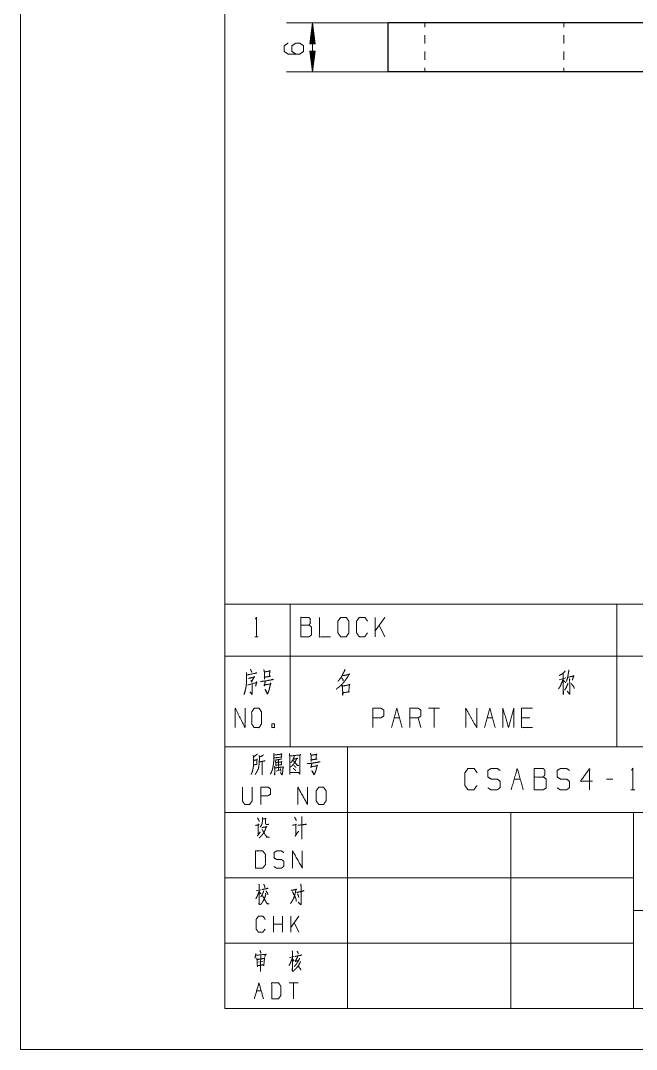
# Model space of a CAD drawing. Header units: millimetres. Extents: x 0 to 210, y 0 to 675.
# Drawn here: x 0 to 75.4, y 0 to 125.9 of the extents above; entities that cross this region are included whole.
import ezdxf

# ---------------------------------------------------------------- set-up
doc = ezdxf.new("R2010")
doc.units = ezdxf.units.MM
doc.layers.add('1', color=7, linetype='Continuous', true_color=0xffffff)

msp = doc.modelspace()

# ---------------------------------------------------------------- linework, layer by layer
at = {"layer": '1', "color": 132, "linetype": 'Continuous', "lineweight": 18}
for p, q in [((0, 297), (0, 0)), ((25, 292), (25, 5)), ((25, 37), (25, 5)), ((25, 37), (205, 37)), ((40, 37), (40, 5)), ((25, 29), (205, 29)), ((60, 29), (60, 5)), ((75, 29), (75, 5)), ((25, 21), (75, 21)), ((75, 17), (184, 17)), ((25, 13), (75, 13)), ((25, 5), (205, 5)), ((25, 5), (205, 5)), ((0, 0), (210, 0))]:
    msp.add_line(p, q, dxfattribs=at)
at = {"layer": '1', "color": 13, "linetype": 'Continuous', "lineweight": 18}
for p, q in [((44.98706, 125.5694), (32.55924, 125.5694)), ((35.73425, 125.5694), (35.39985, 123.0294)), ((35.60724, 123.0294), (35.60724, 124.60474)), ((35.65804, 123.0294), (35.65804, 124.99061)), ((35.70884, 123.0294), (35.70884, 125.37646)), ((36.06864, 123.0294), (35.73425, 125.5694)), ((35.73425, 125.5694), (35.73425, 119.5694)), ((35.75964, 123.0294), (35.75964, 125.37646)), ((35.81044, 123.0294), (35.81044, 124.99061)), ((35.86124, 123.0294), (35.86124, 124.60474)), ((35.45484, 123.0294), (35.45484, 123.44714)), ((35.50564, 123.0294), (35.50564, 123.83302)), ((35.55644, 123.0294), (35.55644, 124.21887)), ((35.91204, 123.0294), (35.91204, 124.21887)), ((35.96284, 123.0294), (35.96284, 123.83302)), ((36.01364, 123.0294), (36.01364, 123.44714)), ((35.39985, 123.0294), (36.06864, 123.0294)), ((35.39985, 122.1094), (35.73425, 119.5694)), ((36.06864, 122.1094), (35.39985, 122.1094)), ((35.40404, 123.0294), (35.40404, 123.06128)), ((35.40404, 123.0294), (35.40404, 123.06128)), ((35.40404, 122.1094), (35.40404, 122.07751)), ((35.40404, 122.1094), (35.40404, 122.07751)), ((35.45484, 122.1094), (35.45484, 121.69166)), ((35.50564, 122.1094), (35.50564, 121.30579)), ((35.55644, 122.1094), (35.55644, 120.91992)), ((35.60724, 122.1094), (35.60724, 120.53407)), ((35.65804, 122.1094), (35.65804, 120.14819)), ((35.70884, 122.1094), (35.70884, 119.76234)), ((35.73425, 119.5694), (36.06864, 122.1094)), ((35.75964, 122.1094), (35.75964, 119.76234)), ((35.81044, 122.1094), (35.81044, 120.14819)), ((35.86124, 122.1094), (35.86124, 120.53407)), ((35.91204, 122.1094), (35.91204, 120.91992)), ((35.96284, 122.1094), (35.96284, 121.30579)), ((36.01364, 122.1094), (36.01364, 121.69166)), ((36.06444, 123.0294), (36.06444, 123.06128)), ((36.06444, 123.0294), (36.06444, 123.06128)), ((36.06444, 122.1094), (36.06444, 122.07751)), ((36.06444, 122.1094), (36.06444, 122.07751)), ((44.98706, 119.5694), (32.55924, 119.5694))]:
    msp.add_line(p, q, dxfattribs=at)
at = {"layer": '1', "color": 30, "linetype": 'Continuous', "lineweight": 25}
for p, q in [((106.12972, 125.5694), (44.98706, 125.5694)), ((44.98706, 119.5694), (44.98706, 125.5694)), ((106.12972, 119.5694), (44.98706, 119.5694))]:
    msp.add_line(p, q, dxfattribs=at)
at = {"layer": '1', "color": 43, "linetype": 'Continuous', "lineweight": 18}
for p, q in [((49.48706, 125.5694), (49.48706, 125.0694)), ((66.48707, 125.0694), (66.48707, 125.5694)), ((49.48706, 124.0694), (49.48706, 123.0694)), ((66.48707, 123.0694), (66.48707, 124.0694)), ((49.48706, 122.0694), (49.48706, 121.0694)), ((66.48707, 121.0694), (66.48707, 122.0694)), ((49.48706, 120.0694), (49.48706, 119.5694)), ((66.48707, 119.5694), (66.48707, 120.0694))]:
    msp.add_line(p, q, dxfattribs=at)
at = {"layer": '1', "color": 95, "linetype": 'Continuous', "lineweight": 18}
for p, q in [((25, 54.4625), (33, 54.4625)), ((25, 54.4625), (25, 48.1125)), ((33, 54.4625), (33, 48.1125)), ((33, 54.4625), (73, 54.4625)), ((73, 54.4625), (73, 48.1125)), ((73, 54.4625), (103, 54.4625)), ((44.57156, 52.85), (43.40502, 51.2)), ((43.40502, 50.475), (43.40502, 52.85)), ((44.57156, 50.475), (43.89992, 51.9)), ((28.66892, 50.475), (29.09312, 50.475)), ((25, 48.1125), (33, 48.1125)), ((25, 48.1125), (25, 37)), ((33, 48.1125), (33, 37)), ((33, 48.1125), (73, 48.1125)), ((73, 48.1125), (73, 37)), ((73, 48.1125), (103, 48.1125)), ((65.91271, 45.225), (66.72576, 45.45)), ((51.27877, 41.7375), (49.93547, 41.7375)), ((50.60712, 41.7375), (50.60712, 39.3625)), ((45.71835, 40.5625), (46.39, 40.5625)), ((49.0023, 39.3625), (48.66647, 40.5625)), ((57.10072, 40.5625), (57.77237, 40.5625)), ((62.32533, 40.5625), (61.31785, 40.5625)), ((25, 37), (33, 37)), ((33, 37), (73, 37)), ((73, 37), (103, 37)), ((31.58434, 35.43551), (31.56873, 34.13279)), ((31.28774, 34.04447), (31.83411, 34.19903)), ((60.42119, 33.07665), (61.16269, 33.07665)), ((72.47748, 33.07665), (71.73598, 33.07665)), ((74.70126, 31.75185), (75.16959, 31.75185)), ((29.40892, 19.5379), (28.85279, 19.393)), ((29.21866, 19.2895), (29.42355, 19.0204)), ((30.95968, 14.33185), (30.95968, 16.29835)), ((32.07193, 15.32545), (30.95968, 15.32545)), ((32.07193, 14.33185), (32.07193, 16.29835)), ((34.0471, 16.29835), (33.0812, 14.93215)), ((33.0812, 14.33185), (33.0812, 16.29835)), ((34.0471, 14.33185), (33.49097, 15.51175)), ((33.48764, 11.35217), (32.91688, 11.22797)), ((29.11288, 10.66907), (29.63974, 10.75187)), ((33.28276, 11.06237), (33.47301, 10.81397)), ((33.9706, 8.15402), (32.85835, 8.15402)), ((33.41447, 8.15402), (33.41447, 6.18752)), ((28.89336, 7.18112), (29.44949, 7.18112))]:
    msp.add_line(p, q, dxfattribs=at)
for points, knots in [([(33.69174, 121.76666), (33.21674, 122.08481), (33.21674, 122.77413), (33.69174, 123.10997), (34.16674, 123.10997), (34.64174, 122.77413), (34.64174, 122.08481), (34.16674, 121.76666), (32.74174, 121.76666), (32.26674, 122.08481), (32.26674, 122.77413), (32.74174, 123.10997)], [0, 0, 0.076963216, 0.169760414, 0.248073404, 0.312018264, 0.390331254, 0.483128452, 0.560091668, 0.751926596, 0.828889812, 0.92168701, 1, 1]), ([(28.73962, 52.65), (28.88102, 52.85), (28.88102, 50.475)], [0, 0, 0.09348903, 1, 1]), ([(34.29911, 51.9), (34.29911, 52.85), (35.30659, 52.85), (35.46566, 52.625), (35.46566, 52.15), (35.30659, 51.9), (34.29911, 51.9), (34.29911, 50.475), (35.28891, 50.475), (35.62474, 50.7), (35.62474, 51.675), (35.30659, 51.9)], [0, 0, 0.115916854, 0.238846628, 0.27246907, 0.330427497, 0.366583758, 0.489513532, 0.663388813, 0.784162124, 0.833485537, 0.952452967, 1, 1]), ([(36.57559, 52.85), (36.57559, 50.475), (37.91889, 50.475)], [0, 0, 0.638732403, 1, 1]), ([(39.18789, 50.475), (39.85954, 50.475), (40.19536, 50.95), (40.19536, 52.375), (39.85954, 52.85), (39.18789, 52.85), (38.83439, 52.375), (38.83439, 50.95), (39.18789, 50.475)], [0, 0, 0.102683655, 0.191619515, 0.409477427, 0.498413287, 0.601096942, 0.691619515, 0.909477427, 1, 1]), ([(42.45416, 50.95), (42.11834, 50.475), (41.46436, 50.475), (41.12854, 50.95), (41.12854, 52.375), (41.46436, 52.85), (42.13601, 52.85), (42.47184, 52.375)], [0, 0, 0.114568782, 0.243366509, 0.357935291, 0.638583791, 0.753152572, 0.885431512, 1, 1]), ([(27.6417, 46.1), (27.67308, 45.8), (27.67308, 45.4), (27.65739, 45.05), (27.62601, 44.575), (27.57894, 44.225), (27.45343, 43.725), (27.39068, 43.525), (27.34361, 43.4)], [0, 0, 0.11009239, 0.256085237, 0.383956545, 0.557700078, 0.686592994, 0.874745359, 0.95125003, 1, 1]), ([(27.68877, 45.8), (28.89682, 46.05), (28.83407, 46.075), (28.69286, 46)], [0, 0, 0.844337231, 0.890571616, 1, 1]), ([(27.90841, 45.375), (28.63011, 45.575), (28.63011, 45.625), (28.28495, 45.025), (28.33202, 44.925), (28.17513, 45.15)], [0, 0, 0.399217856, 0.425869994, 0.794862369, 0.853778899, 1, 1]), ([(28.12806, 46.5), (28.23788, 46.3), (28.28495, 46.2), (28.30064, 46.1)], [0, 0, 0.518666206, 0.76990302, 1, 1]), ([(29.77578, 46.475), (29.83854, 46.175), (29.83854, 45.3), (29.83854, 45.525), (30.59161, 45.65), (30.4661, 45.65), (30.49748, 46.275), (30.51316, 46.375), (30.54454, 46.3), (30.43472, 46.275), (29.83854, 46.175)], [0, 0, 0.080215641, 0.30922334, 0.368110763, 0.567904511, 0.60075447, 0.764537416, 0.791029606, 0.812307005, 0.841785513, 1, 1]), ([(39.44341, 45.75), (39.49644, 45.725), (40.29181, 45.9), (40.23879, 45.95), (40.09739, 45.7), (39.93831, 45.425), (39.77923, 45.2), (39.60249, 44.975), (39.40806, 44.75), (39.19596, 44.525), (38.96619, 44.325), (38.78943, 44.2), (38.64803, 44.075)], [0, 0, 0.01709622, 0.254605922, 0.275861276, 0.359624861, 0.452277091, 0.532638932, 0.616082478, 0.70280527, 0.792984009, 0.881823756, 0.944959255, 1, 1]), ([(39.69086, 46.525), (39.67319, 46.35), (39.46109, 45.95), (39.33736, 45.7), (39.19596, 45.475), (39.01921, 45.225), (38.84246, 45.05)], [0, 0, 0.10177618, 0.363750557, 0.525153753, 0.678919051, 0.856077667, 1, 1]), ([(39.24899, 45.475), (39.28433, 45.45), (39.47876, 45.225), (39.49644, 45.1), (39.42574, 45.275)], [0, 0, 0.066037137, 0.519584677, 0.712132962, 1, 1]), ([(66.40761, 45.325), (66.30156, 45), (66.17784, 44.725), (66.07179, 44.45), (65.96574, 44.3), (65.84201, 44.1)], [0, 0, 0.25191957, 0.474133246, 0.691328473, 0.826699956, 1, 1]), ([(66.65506, 46.325), (66.61971, 46.225), (66.38994, 46.025), (66.14249, 45.85), (65.93039, 45.75)], [0, 0, 0.111854051, 0.433097381, 0.752711902, 1, 1]), ([(66.40761, 45.95), (66.42529, 43.975), (66.44296, 43.425), (66.40761, 43.525), (66.42529, 43.75)], [0, 0, 0.691282117, 0.883883535, 0.921007249, 1, 1]), ([(67.11461, 46.425), (67.09694, 46.3), (67.00856, 45.775), (66.93786, 45.425), (66.81414, 45)], [0, 0, 0.086566905, 0.451630595, 0.696476902, 1, 1]), ([(67.14996, 45.35), (67.23834, 45.225), (67.20299, 45.25), (67.22066, 43.925), (67.22066, 43.6), (67.20299, 43.425), (66.92019, 43.825), (67.20299, 43.475)], [0, 0, 0.051679412, 0.066295407, 0.513632016, 0.623345799, 0.682724197, 0.848097189, 1, 1]), ([(66.97321, 45.525), (67.76859, 45.7), (67.69789, 45.725), (67.53881, 45.175)], [0, 0, 0.55706923, 0.60836661, 1, 1]), ([(27.76721, 44.575), (28.91251, 44.9), (28.89682, 44.975), (28.77131, 44.45)], [0, 0, 0.658858564, 0.701265305, 1, 1]), ([(28.3477, 44.725), (28.36339, 43.8), (28.36339, 43.525), (28.3477, 43.4), (28.0653, 43.75), (28.33202, 43.45)], [0, 0, 0.424909582, 0.551213705, 0.609075975, 0.815630758, 1, 1]), ([(29.35218, 45.025), (29.55613, 45.025), (29.96405, 45.075), (30.96815, 45.25), (30.85832, 45.275), (30.70143, 45.225)], [0, 0, 0.106703556, 0.321705287, 0.854929413, 0.91385442, 1, 1]), ([(29.94836, 45.075), (29.83854, 44.475), (29.80716, 44.575), (30.63868, 44.725), (30.59161, 44.825), (30.59161, 44.725), (30.49748, 44.3), (30.43472, 44.025), (30.35627, 43.8), (30.29352, 43.625), (30.24645, 43.5), (30.21507, 43.475), (29.93267, 44.05), (30.23076, 43.525)], [0, 0, 0.140876068, 0.165081808, 0.360226683, 0.385752465, 0.408847912, 0.509384044, 0.574529035, 0.629562928, 0.672499916, 0.703348256, 0.712614274, 0.860566337, 1, 1]), ([(39.33736, 44.575), (39.37271, 44.5), (39.40806, 43.875), (39.42574, 43.8), (39.42574, 43.35), (39.40806, 43.55), (39.40806, 43.625), (40.27413, 43.75), (40.16809, 43.75), (40.25646, 44.675), (40.29181, 44.625), (40.23879, 44.6), (39.39039, 44.45)], [0, 0, 0.01882887, 0.160989425, 0.178488783, 0.280680592, 0.326275952, 0.343308703, 0.542026589, 0.566109377, 0.777127113, 0.791032345, 0.804345391, 1, 1]), ([(66.42529, 45.15), (66.65506, 44.95), (66.70809, 44.85)], [0, 0, 0.729093353, 1, 1]), ([(66.99088, 44.825), (66.97321, 44.7), (66.77879, 44.25), (66.58436, 43.95)], [0, 0, 0.129620998, 0.632939043, 1, 1]), ([(67.39741, 44.75), (67.71556, 44.35), (67.76859, 44.15)], [0, 0, 0.711824794, 1, 1]), ([(26.27955, 39.3625), (26.27955, 41.7375), (27.47192, 39.3625), (27.47192, 41.7375)], [0, 0, 0.320620478, 0.679379522, 1, 1]), ([(28.6019, 39.3625), (29.19808, 39.3625), (29.49617, 39.8375), (29.49617, 41.2625), (29.19808, 41.7375), (28.6019, 41.7375), (28.28812, 41.2625), (28.28812, 39.8375), (28.6019, 39.3625)], [0, 0, 0.094594596, 0.183573357, 0.409673533, 0.498651948, 0.593246543, 0.683573013, 0.909673189, 1, 1]), ([(43.10605, 39.3625), (43.10605, 41.7375), (44.11353, 41.7375), (44.44935, 41.5125), (44.44935, 40.7875), (44.09585, 40.5625), (43.10605, 40.5625)], [0, 0, 0.401145633, 0.571312231, 0.639588239, 0.762043181, 0.832819363, 1, 1]), ([(47.659, 39.3625), (47.659, 41.7375), (48.66647, 41.7375), (49.0023, 41.5125), (49.0023, 40.7875), (48.66647, 40.5625), (47.659, 40.5625)], [0, 0, 0.400951557, 0.571034954, 0.63927793, 0.761673627, 0.829916603, 1, 1]), ([(54.48842, 39.3625), (54.48842, 41.7375), (55.83173, 39.3625), (55.83173, 41.7375)], [0, 0, 0.317574127, 0.682425873, 1, 1]), ([(59.04137, 39.3625), (59.04137, 41.7375), (59.71302, 39.3625), (60.38467, 41.7375), (60.38467, 39.3625)], [0, 0, 0.24519194, 0.5, 0.75480806, 1, 1]), ([(62.66115, 39.3625), (61.31785, 39.3625), (61.31785, 41.7375), (62.66115, 41.7375)], [0, 0, 0.265390205, 0.734609795, 1, 1]), ([(30.76736, 39.3625), (31.06545, 39.3625), (31.06545, 39.8375), (30.76736, 39.8375), (30.76736, 39.3625)], [0, 0, 0.192790896, 0.5, 0.692790896, 1, 1]), ([(28.99356, 36.11999), (28.93112, 36.07583), (28.50964, 35.78879), (28.47841, 35.96543), (28.52524, 35.78879), (28.52524, 35.21471), (28.50964, 34.86143), (28.49402, 34.61855), (28.4628, 34.37567), (28.41597, 34.15487), (28.35353, 33.93407), (28.27548, 33.77951), (28.21303, 33.64703)], [0, 0, 0.024362373, 0.186800759, 0.243940662, 0.302152292, 0.485022154, 0.597666419, 0.675194504, 0.753198673, 0.825097881, 0.898190958, 0.953346496, 1, 1]), ([(28.55647, 34.79519), (28.58769, 34.81727), (28.94673, 34.88351), (28.8999, 34.86143), (28.94673, 35.54591), (28.97795, 35.45759), (28.54086, 35.34719)], [0, 0, 0.022684974, 0.239273184, 0.269987718, 0.676989215, 0.732560265, 1, 1]), ([(29.72726, 36.03167), (29.47749, 35.85503), (29.24333, 35.78879), (29.21211, 35.96543), (29.24333, 35.70047), (29.22772, 35.43551), (29.21211, 35.14847), (29.1965, 34.90559), (29.16528, 34.68479), (29.13406, 34.44191), (29.08723, 34.26527), (29.00917, 34.13279), (28.93112, 33.97823), (28.85307, 33.84575), (28.77501, 33.73535), (28.69696, 33.64703)], [0, 0, 0.09632032, 0.172938589, 0.229416784, 0.313418077, 0.396986824, 0.487496059, 0.564125469, 0.634337152, 0.711437996, 0.768975509, 0.8173886, 0.871906504, 0.920318894, 0.962889089, 1, 1]), ([(29.22772, 35.17055), (29.93019, 35.30303), (29.88336, 35.32511), (29.80531, 35.28095)], [0, 0, 0.834809066, 0.895273521, 1, 1]), ([(30.99114, 36.23039), (31.00675, 36.03167), (31.00675, 35.67839), (30.99114, 35.34719), (30.97553, 35.12639), (30.94431, 34.83935), (30.89748, 34.59647), (30.85065, 34.33151), (30.7882, 34.13279), (30.71015, 33.93407), (30.58527, 33.69119)], [0, 0, 0.076502351, 0.21208804, 0.33934021, 0.424292813, 0.535105398, 0.630037073, 0.733302538, 0.813245629, 0.895185013, 1, 1]), ([(31.03797, 36.00959), (32.00583, 36.11999), (31.95899, 36.16415), (31.91216, 35.76671), (31.99022, 35.76671), (31.02236, 35.65631)], [0, 0, 0.391079134, 0.416920937, 0.577583586, 0.608919835, 1, 1]), ([(31.99022, 35.56799), (31.94338, 35.52383), (31.55312, 35.45759), (31.33457, 35.41343), (31.13164, 35.36927)], [0, 0, 0.072254144, 0.516594121, 0.766872529, 1, 1]), ([(31.20969, 35.25887), (31.2253, 35.10431), (31.25652, 34.66271), (31.24091, 34.77311), (31.9746, 34.83935), (31.91216, 34.83935), (31.95899, 35.23679), (31.99022, 35.17055), (31.2253, 35.10431)], [0, 0, 0.056491851, 0.217482206, 0.258029463, 0.525925671, 0.548633336, 0.694163831, 0.72079455, 1, 1]), ([(32.91066, 36.18623), (32.94188, 35.89919), (32.97311, 33.62495), (32.9575, 33.86783), (34.06585, 33.86783), (33.98779, 33.88991), (33.83169, 33.86783)], [0, 0, 0.069512769, 0.617086278, 0.675680012, 0.942515019, 0.962043953, 1, 1]), ([(32.9575, 35.89919), (34.26878, 36.03167), (34.22195, 36.09791), (34.19073, 35.89919), (34.17512, 33.91199), (34.15951, 33.69119), (34.05024, 33.86783)], [0, 0, 0.328131578, 0.348328989, 0.398411375, 0.893177394, 0.948287031, 1, 1]), ([(33.39459, 35.54591), (33.45703, 35.52383), (33.89413, 35.59007), (33.8473, 35.65631), (33.64436, 35.23679), (33.48825, 35.01599), (33.34776, 34.83935), (33.20727, 34.68479), (33.05116, 34.57439)], [0, 0, 0.033936688, 0.260455838, 0.302021032, 0.540807175, 0.679362426, 0.795007742, 0.902031022, 1, 1]), ([(33.47265, 35.87711), (33.47265, 35.76671), (33.33215, 35.43551), (33.16043, 35.17055), (33.08238, 35.06015)], [0, 0, 0.119856904, 0.510435797, 0.853215059, 1, 1]), ([(33.36337, 35.30303), (33.4102, 35.30303), (33.89413, 34.72895), (34.06585, 34.72895), (33.89413, 34.77311), (33.81608, 34.81727)], [0, 0, 0.03787851, 0.645168439, 0.784057702, 0.927466121, 1, 1]), ([(35.48583, 36.25247), (35.54828, 35.98751), (35.54828, 35.21471), (35.54828, 35.41343), (36.29758, 35.52383), (36.1727, 35.52383), (36.20392, 36.07583), (36.21953, 36.16415), (36.25075, 36.09791), (36.14148, 36.07583), (35.54828, 35.98751)], [0, 0, 0.076615828, 0.294119787, 0.350049834, 0.563217918, 0.598366364, 0.753974521, 0.779217497, 0.799827361, 0.831203624, 1, 1]), ([(29.58676, 35.21471), (29.58676, 33.58079), (29.57115, 33.69119), (29.58676, 33.86783)], [0, 0, 0.849784417, 0.907773028, 1, 1]), ([(31.0848, 34.61855), (31.10041, 34.41983), (31.11602, 33.91199), (31.10041, 33.58079), (31.0848, 33.66911), (31.11602, 33.88991)], [0, 0, 0.14747129, 0.523364098, 0.768667555, 0.835022105, 1, 1]), ([(31.11602, 34.44191), (32.17754, 34.55231), (32.14632, 34.61855), (32.13071, 34.50815), (32.08388, 34.00031), (32.06827, 33.80159), (32.00583, 33.58079), (31.80289, 33.86783), (32.02144, 33.64703)], [0, 0, 0.374083485, 0.399751154, 0.438832317, 0.617592241, 0.687460568, 0.767889454, 0.891106032, 1, 1]), ([(31.78728, 34.33151), (31.84972, 34.15487), (31.88094, 34.02239)], [0, 0, 0.579210708, 1, 1]), ([(33.37898, 34.37567), (33.58192, 34.22111), (33.67558, 34.11071)], [0, 0, 0.637932772, 1, 1]), ([(33.44142, 34.75103), (33.61314, 34.59647), (33.69119, 34.48607)], [0, 0, 0.630824678, 1, 1]), ([(35.06435, 34.97183), (35.26729, 34.97183), (35.67316, 35.01599), (36.67224, 35.17055), (36.56296, 35.19263), (36.40686, 35.14847)], [0, 0, 0.107041707, 0.322387178, 0.855627233, 0.914430274, 1, 1]), ([(35.65755, 35.01599), (35.54828, 34.48607), (35.51705, 34.57439), (36.34441, 34.70687), (36.29758, 34.79519), (36.29758, 34.70687), (36.20392, 34.33151), (36.14148, 34.08863), (36.06342, 33.88991), (36.00098, 33.73535), (35.95415, 33.62495), (35.92293, 33.60287), (35.64194, 34.11071), (35.93854, 33.64703)], [0, 0, 0.13636663, 0.159976097, 0.371153126, 0.396348283, 0.418607739, 0.516110854, 0.579314544, 0.633123592, 0.675136038, 0.705359989, 0.714997655, 0.86127509, 1, 1]), ([(55.85654, 32.27625), (55.48579, 31.75185), (54.7638, 31.75185), (54.39305, 32.27625), (54.39305, 33.84945), (54.7638, 34.37385), (55.5053, 34.37385), (55.87605, 33.84945)], [0, 0, 0.114568717, 0.243366538, 0.357935255, 0.638583747, 0.753152464, 0.885431283, 1, 1]), ([(57.20223, 32.00025), (57.57298, 31.75185), (58.334, 31.75185), (58.70475, 32.02785), (58.70475, 32.80065), (58.334, 33.07665), (57.5925, 33.07665), (57.20223, 33.32505), (57.20223, 34.12545), (57.5925, 34.37385), (58.334, 34.37385), (58.70475, 34.12545)], [0, 0, 0.068035666, 0.184054516, 0.254519016, 0.372334891, 0.442799392, 0.555843419, 0.626370148, 0.748393789, 0.818920307, 0.931964334, 1, 1]), ([(60.05044, 31.75185), (60.79195, 34.37385), (61.53344, 31.75185)], [0, 0, 0.500000129, 1, 1]), ([(62.87914, 33.32505), (62.87914, 34.37385), (63.99139, 34.37385), (64.16701, 34.12545), (64.16701, 33.60105), (63.99139, 33.32505), (62.87914, 33.32505), (62.87914, 31.75185), (63.97188, 31.75185), (64.34263, 32.00025), (64.34263, 33.07665), (63.99139, 33.32505)], [0, 0, 0.115916929, 0.238846959, 0.272469196, 0.33042766, 0.366583893, 0.489513923, 0.663389316, 0.784162699, 0.833485821, 0.95245324, 1, 1]), ([(65.68832, 32.00025), (66.05907, 31.75185), (66.82009, 31.75185), (67.19084, 32.02785), (67.19084, 32.80065), (66.82009, 33.07665), (66.07858, 33.07665), (65.68832, 33.32505), (65.68832, 34.12545), (66.07858, 34.37385), (66.82009, 34.37385), (67.19084, 34.12545)], [0, 0, 0.068035116, 0.184054932, 0.254518909, 0.372334966, 0.442798943, 0.555843932, 0.626370104, 0.748393934, 0.818919895, 0.931964884, 1, 1]), ([(70.01954, 32.80065), (68.53653, 32.80065), (69.64878, 34.37385), (69.64878, 31.75185)], [0, 0, 0.245869602, 0.565295152, 1, 1]), ([(74.77932, 34.15305), (74.93543, 34.37385), (74.93543, 31.75185)], [0, 0, 0.093489744, 1, 1]), ([(27.14888, 32.06831), (27.14888, 30.39023), (27.42987, 29.97071), (28.02307, 29.97071), (28.33528, 30.39023), (28.33528, 32.06831)], [0, 0, 0.337150725, 0.438598381, 0.55778132, 0.662849275, 1, 1]), ([(29.41184, 29.97071), (29.41184, 32.06831), (30.30164, 32.06831), (30.59824, 31.86959), (30.59824, 31.22927), (30.28603, 31.03055), (29.41184, 31.03055)], [0, 0, 0.40114601, 0.57131241, 0.639588327, 0.762043404, 0.83281914, 1, 1]), ([(33.93775, 29.97071), (33.93775, 32.06831), (35.12415, 29.97071), (35.12415, 32.06831)], [0, 0, 0.317574191, 0.682425809, 1, 1]), ([(36.49731, 29.97071), (37.09051, 29.97071), (37.38711, 30.39023), (37.38711, 31.64879), (37.09051, 32.06831), (36.49731, 32.06831), (36.1851, 31.64879), (36.1851, 30.39023), (36.49731, 29.97071)], [0, 0, 0.102683746, 0.191619849, 0.40947758, 0.498413317, 0.601097064, 0.691619487, 0.909477218, 1, 1]), ([(28.99088, 28.32724), (29.1782, 28.01812), (29.20943, 27.88564)], [0, 0, 0.726445943, 1, 1]), ([(29.59969, 28.3714), (29.6153, 28.17268), (29.6153, 27.95188), (29.58408, 27.75316), (29.53725, 27.55444), (29.47481, 27.42196), (29.41236, 27.31156), (29.33431, 27.20116)], [0, 0, 0.161538918, 0.340476443, 0.503496944, 0.668951356, 0.787641222, 0.890428666, 1, 1]), ([(29.63091, 28.19476), (30.0524, 28.23892), (30.02118, 28.30516), (29.97434, 28.12852), (29.97434, 27.97396), (29.97434, 27.68692), (29.98995, 27.62068), (30.02118, 27.55444), (30.08362, 27.53236), (30.16167, 27.51028), (30.27094, 27.51028), (30.33339, 27.53236), (30.38022, 27.57652)], [0, 0, 0.256864917, 0.301248906, 0.412009707, 0.505690966, 0.679668211, 0.720915827, 0.765301901, 0.805444031, 0.854610367, 0.9208414, 0.960985529, 1, 1]), ([(33.5324, 28.41556), (33.71973, 28.08436), (33.75095, 27.95188)], [0, 0, 0.73653627, 1, 1]), ([(34.4222, 28.4818), (34.43782, 28.32724), (34.43782, 25.74388), (34.4222, 25.92052), (34.43782, 26.14132)], [0, 0, 0.049514353, 0.872926554, 0.929447023, 1, 1]), ([(28.75672, 27.39988), (29.1782, 27.4882), (29.11576, 27.57652), (29.10015, 27.39988), (29.08454, 26.22964), (29.00649, 26.14132), (29.33431, 26.605)], [0, 0, 0.167419709, 0.209470531, 0.278411009, 0.733408279, 0.779231568, 1, 1]), ([(29.53725, 27.13492), (30.14606, 27.24532), (30.09923, 27.31156), (29.95873, 26.91412), (29.88068, 26.73748), (29.80263, 26.58292), (29.67774, 26.3842), (29.53725, 26.20756), (29.39675, 26.053), (29.28748, 25.9426), (29.19382, 25.87636)], [0, 0, 0.254940304, 0.288365951, 0.462054289, 0.541624112, 0.61296681, 0.709671933, 0.80266742, 0.888729723, 0.952731688, 1, 1]), ([(29.52164, 26.9362), (29.55286, 26.9362), (30.13045, 25.96468), (30.42705, 25.9426), (30.13045, 26.00884), (30.0524, 26.09716)], [0, 0, 0.016600649, 0.617583867, 0.775731187, 0.937327175, 1, 1]), ([(33.29825, 27.42196), (33.73534, 27.51028), (33.70412, 27.55444), (33.6729, 26.18548), (33.61046, 26.09716), (34.03194, 26.7154)], [0, 0, 0.163599225, 0.183440321, 0.685805729, 0.72548847, 1, 1]), ([(33.93828, 27.42196), (34.95296, 27.53236), (34.89052, 27.55444), (34.76564, 27.51028)], [0, 0, 0.837053722, 0.891368246, 1, 1]), ([(28.77233, 22.17796), (29.64652, 22.17796), (29.95873, 22.59748), (29.95873, 23.85604), (29.64652, 24.27556), (28.77233, 24.27556), (28.77233, 22.17796)], [0, 0, 0.142134937, 0.227160727, 0.431790287, 0.516816077, 0.658951014, 1, 1]), ([(31.01968, 22.37668), (31.31628, 22.17796), (31.92509, 22.17796), (32.22169, 22.39876), (32.22169, 23.017), (31.92509, 23.2378), (31.33189, 23.2378), (31.01968, 23.43652), (31.01968, 24.07684), (31.33189, 24.27556), (31.92509, 24.27556), (32.22169, 24.07684)], [0, 0, 0.068035951, 0.184054727, 0.254519359, 0.372335356, 0.442799694, 0.555843452, 0.626370408, 0.748393873, 0.818920564, 0.931964323, 1, 1]), ([(33.29825, 22.17796), (33.29825, 24.27556), (34.48465, 22.17796), (34.48465, 24.27556)], [0, 0, 0.317574191, 0.682425809, 1, 1]), ([(29.16012, 20.221), (29.2333, 20.0968), (29.20403, 20.1382), (29.20403, 17.6956), (29.17476, 17.8405), (29.20403, 18.0475)], [0, 0, 0.048141926, 0.06507426, 0.880813269, 0.930181789, 1, 1]), ([(29.76015, 20.221), (29.84796, 20.0347), (29.87723, 19.9105), (29.87723, 19.7863)], [0, 0, 0.44992268, 0.728677573, 1, 1]), ([(34.29589, 20.2417), (34.32516, 20.014), (34.32516, 18.4408), (34.3398, 17.9233), (34.32516, 17.7163), (34.31053, 17.6749), (33.98856, 18.0061), (34.31053, 17.7163)], [0, 0, 0.066216659, 0.519981394, 0.669306004, 0.729161009, 0.741826121, 0.875055303, 1, 1]), ([(29.20403, 19.393), (29.11622, 19.1032), (29.01377, 18.8548), (28.91133, 18.6271), (28.79425, 18.4201)], [0, 0, 0.285938162, 0.539662842, 0.775433759, 1, 1]), ([(29.99431, 19.1032), (30.00895, 18.9376), (29.92114, 18.6478), (29.83333, 18.4201), (29.73088, 18.2338), (29.55526, 17.944), (29.45282, 17.8198), (29.32111, 17.6956)], [0, 0, 0.103476792, 0.29195595, 0.443856108, 0.576190005, 0.787107016, 0.887317102, 1, 1]), ([(29.73088, 19.4137), (29.71625, 19.2481), (29.5699, 18.9583), (29.46746, 18.7513), (29.40892, 18.6685)], [0, 0, 0.20193301, 0.596284868, 0.876828373, 1, 1]), ([(29.54063, 19.5586), (30.28701, 19.7035), (30.22847, 19.7242), (30.15529, 19.6828)], [0, 0, 0.838753177, 0.907252711, 1, 1]), ([(30.00895, 19.4137), (30.18456, 19.186), (30.22847, 19.0825), (30.28701, 18.9583)], [0, 0, 0.535197941, 0.744446992, 1, 1]), ([(33.1251, 19.4551), (33.76904, 19.5793), (33.72513, 19.6414), (33.68123, 19.393), (33.62269, 19.1446), (33.56415, 18.8755), (33.44707, 18.5443), (33.31536, 18.2752), (33.30072, 18.2338), (33.18364, 18.0475), (33.03729, 17.8405)], [0, 0, 0.244424455, 0.272770296, 0.366786822, 0.461904019, 0.564545969, 0.695473366, 0.807139552, 0.82350521, 0.905514652, 1, 1]), ([(33.27145, 19.3102), (33.66659, 18.5029), (33.73977, 18.2752), (33.7544, 18.1303)], [0, 0, 0.700218517, 0.886542398, 1, 1]), ([(33.79831, 19.2274), (33.84221, 19.2067), (34.69104, 19.4137), (34.6325, 19.4344), (34.57396, 19.393)], [0, 0, 0.045964069, 0.873305762, 0.93210478, 1, 1]), ([(33.90075, 19.0411), (34.03247, 18.7306), (34.0471, 18.5857)], [0, 0, 0.6984212, 1, 1]), ([(29.59917, 18.8134), (29.64307, 18.772), (30.15529, 17.8198), (30.43336, 17.7991), (30.16993, 17.8612), (30.09676, 17.944)], [0, 0, 0.033496389, 0.633660429, 0.788433553, 0.938664202, 1, 1]), ([(29.93577, 14.72515), (29.65771, 14.33185), (29.11622, 14.33185), (28.83815, 14.72515), (28.83815, 15.90505), (29.11622, 16.29835), (29.67234, 16.29835), (29.95041, 15.90505)], [0, 0, 0.114568601, 0.243366657, 0.357935258, 0.638583747, 0.753152347, 0.885431399, 1, 1]), ([(28.77628, 11.74547), (28.77628, 11.55917), (28.71774, 11.26937), (28.68847, 11.16587)], [0, 0, 0.316024426, 0.817547252, 1, 1]), ([(28.77628, 11.51777), (30.09343, 11.64197), (30.06416, 11.70407), (29.88854, 11.37287)], [0, 0, 0.748921744, 0.787785131, 1, 1]), ([(29.30314, 12.09737), (29.39095, 11.89037), (29.42022, 11.74547)], [0, 0, 0.603341523, 1, 1]), ([(29.36168, 11.45567), (29.39095, 11.41427), (29.37631, 9.53057), (29.34704, 9.71687), (29.37631, 9.94457)], [0, 0, 0.021550956, 0.822258068, 0.902417844, 1, 1]), ([(33.22422, 12.07667), (33.28276, 11.97317), (33.26812, 11.99387), (33.26812, 9.55127), (33.25349, 9.73757), (33.26812, 9.94457)], [0, 0, 0.039885273, 0.048388788, 0.867709747, 0.930392836, 1, 1]), ([(33.89742, 11.39357), (33.88279, 11.26937), (33.63399, 10.77257), (33.60473, 10.75187), (34.05841, 10.89677)], [0, 0, 0.104847026, 0.570661466, 0.600716754, 1, 1]), ([(33.60473, 11.37287), (34.42428, 11.53847), (34.36574, 11.55917), (34.24866, 11.49707)], [0, 0, 0.811184393, 0.8714238, 1, 1]), ([(33.85352, 12.03527), (33.95596, 11.82827), (33.9706, 11.74547), (33.95596, 11.68337)], [0, 0, 0.609648059, 0.831592721, 1, 1]), ([(28.908, 11.18657), (28.93727, 11.00027), (28.99581, 10.08947), (28.98117, 10.25507), (29.71292, 10.33787), (29.62511, 10.35857), (29.46412, 10.31717)], [0, 0, 0.08343161, 0.487207178, 0.560755468, 0.886549789, 0.926461728, 1, 1]), ([(29.71292, 10.33787), (29.77146, 10.23437), (29.85927, 11.22797), (29.88854, 11.14517), (28.96654, 11.00027)], [0, 0, 0.05562902, 0.52227938, 0.563364891, 1, 1]), ([(33.28276, 11.20727), (33.15104, 10.87607), (33.0486, 10.62767), (32.96079, 10.44137), (32.84371, 10.25507)], [0, 0, 0.339095492, 0.594724408, 0.790666208, 1, 1]), ([(34.24866, 10.75187), (34.20476, 10.60697), (34.02914, 10.27577), (33.85352, 10.06877), (33.66326, 9.84107), (33.50228, 9.67547), (33.37057, 9.55127)], [0, 0, 0.100504309, 0.349353696, 0.529552036, 0.726518097, 0.879826979, 1, 1]), ([(34.14621, 11.16587), (34.13158, 11.06237), (33.95596, 10.75187), (33.94133, 10.73117), (33.80961, 10.52417), (33.66326, 10.31717), (33.50228, 10.13087)], [0, 0, 0.084867219, 0.374489834, 0.395072286, 0.594272905, 0.800095712, 1, 1]), ([(33.9706, 10.19297), (34.26329, 9.84107), (34.32183, 9.67547), (34.23403, 9.88247)], [0, 0, 0.533337773, 0.737997498, 1, 1]), ([(30.73682, 6.18752), (31.55638, 6.18752), (31.84908, 6.58082), (31.84908, 7.76072), (31.55638, 8.15402), (30.73682, 8.15402), (30.73682, 6.18752)], [0, 0, 0.142134899, 0.227160733, 0.431790164, 0.516816088, 0.658950987, 1, 1])]:
    msp.add_open_spline(points, degree=1, knots=knots, dxfattribs=at)
for points in [[(45.38252, 39.3625), (46.05417, 41.7375), (46.72582, 39.3625)], [(56.7649, 39.3625), (57.43655, 41.7375), (58.1082, 39.3625)], [(28.6153, 6.18752), (29.17142, 8.15402), (29.72755, 6.18752)]]:
    msp.add_open_spline(points, degree=1, dxfattribs=at)

doc.saveas('drawing.dxf')
